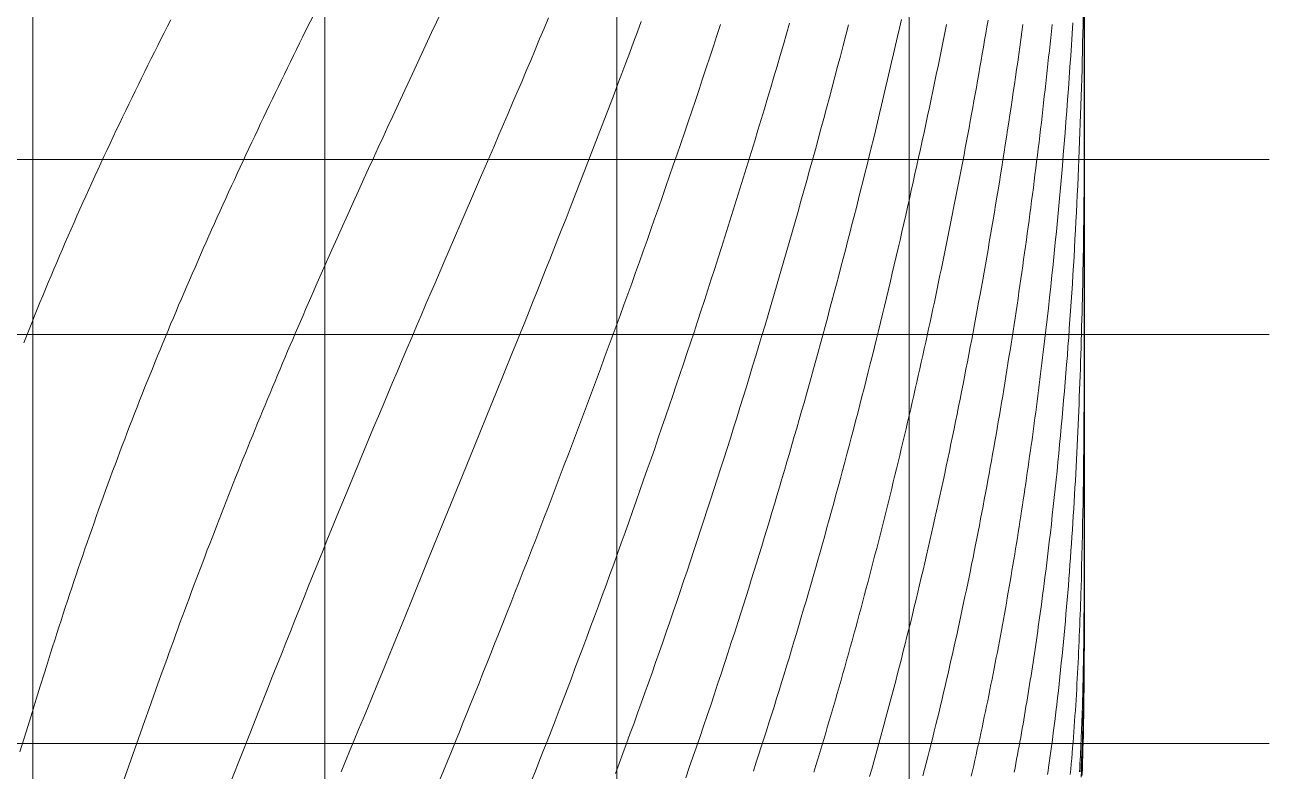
# Model space of a CAD drawing. Extents: x 11249 to 82946, y 15238 to 34763.
# Drawn here: x 61420 to 63550, y 27074 to 28352 of the extents above; entities that cross this region are included whole.
import ezdxf

# ---------------------------------------------------------------- set-up
doc = ezdxf.new("R2010")
doc.units = 0
doc.header["$LTSCALE"] = 250
doc.layers.add('03_Lines_Frames1', color=7, linetype='CONTINUOUS', lineweight=15)
doc.layers.add('03_Lines_Grid', color=253, linetype='CONTINUOUS', lineweight=15)
doc.layers.add('Make2D$Annotation$S0CO1', color=1, linetype='CONTINUOUS', true_color=0xff0000)

# ---------------------------------------------------------------- blocks, each defined once
blk = doc.blocks.new('*U7')
at = {"layer": '03_Lines_Grid'}
blk.add_line((0, -4367.6), (0, 3840), dxfattribs=at)
blk = doc.blocks.new('*U8')
at = {"layer": 'Make2D$Annotation$S0CO1', "color": 0, "linetype": 'ByBlock', "lineweight": -2, "transparency": 16777216}
for p in [(3000, 0), (3500, 0), (4000, 0), (4500, 0)]:
    blk.add_blockref('*U7', p, dxfattribs=at)

msp = doc.modelspace()

# ---------------------------------------------------------------- linework, layer by layer
at = {"layer": '03_Lines_Frames1'}
for points in [[(63230.2, 27068.1), (63230.6, 27078.9), (63231, 27089.7), (63231.3, 27100.5), (63231.6, 27111.3), (63231.9, 27123), (63232.2, 27134.6), (63232.5, 27146.2), (63232.7, 27157.8), (63232.9, 27168.9), (63233, 27180), (63233.2, 27191.1), (63233.3, 27202.1), (63233.4, 27213.2), (63233.5, 27224.3), (63233.6, 27235.4), (63233.7, 27246.4), (63233.8, 27257.6), (63233.8, 27268.7), (63233.9, 27291), (63233.9, 27313.6), (63234, 27336.3), (63234, 27381.6), (63233.9, 31376.4)], [(63228.1, 27072.5), (63228.3, 27077.8), (63228.6, 27083.2), (63229.1, 27094), (63229.6, 27104.7), (63230.1, 27115.5), (63230.5, 27126.2), (63230.9, 27137), (63231.2, 27148.5), (63231.6, 27160.1), (63231.9, 27171.7), (63232.2, 27183.3), (63232.4, 27194.3), (63232.6, 27205.3), (63232.8, 27216.3), (63233, 27227.3), (63233.1, 27238.4), (63233.2, 27249.4), (63233.4, 27260.4), (63233.5, 27271.4), (63233.5, 27282.5), (63233.6, 27293.6), (63233.7, 27304.7), (63233.7, 27315.7), (63233.8, 27338.3), (63233.8, 27360.9), (63233.8, 27383.5), (63233.8, 27406), (63233.8, 30011.9)], [(63228.5, 27063.8), (63229, 27074.6), (63229.5, 27085.3), (63230, 27096.1), (63230.4, 27106.9), (63230.8, 27117.7), (63231.1, 27128.4), (63231.5, 27140), (63231.8, 27151.6), (63232.1, 27163.2), (63232.3, 27174.8), (63232.6, 27185.8), (63232.8, 27196.9), (63232.9, 27207.9), (63233.1, 27218.9), (63233.2, 27230), (63233.4, 27241), (63233.5, 27252.1), (63233.6, 27263.1), (63233.6, 27274.2), (63233.7, 27285.3), (63233.8, 27307.5), (63233.8, 27330.1), (63233.9, 27352.7), (63233.9, 27375.3), (63233.9, 27397.9), (63233.9, 30007.8)], [(63229.4, 27065.9), (63229.8, 27076.7), (63230.3, 27087.5), (63230.7, 27098.3), (63231, 27109.1), (63231.4, 27119.9), (63231.7, 27131.5), (63232, 27143.1), (63232.3, 27154.7), (63232.5, 27166.3), (63232.7, 27177.4), (63232.9, 27188.4), (63233.1, 27199.5), (63233.2, 27210.5), (63233.3, 27221.6), (63233.5, 27232.7), (63233.5, 27243.7), (63233.6, 27254.8), (63233.7, 27265.9), (63233.8, 27277), (63233.8, 27299.2), (63233.9, 27321.9), (63233.9, 27344.5), (63233.9, 27367.1), (63233.9, 27389.8), (63233.9, 30003.7)], [(61588.8, 27055.6), (61618.4, 27139.5), (61625.7, 27160.4), (61633.2, 27181.4), (61640.6, 27202.3), (61648, 27223.3), (61655.5, 27244.2), (61663.1, 27265.2), (61666.8, 27275.6), (61670.6, 27286.1), (61674.4, 27296.5), (61678.2, 27307), (61682, 27317.4), (61685.8, 27327.8), (61689.7, 27338.3), (61693.5, 27348.7), (61697.4, 27359.1), (61701.3, 27369.6), (61705.1, 27380), (61709, 27390.4), (61712.9, 27400.8), (61716.8, 27411.2), (61720.8, 27421.6), (61724.7, 27432), (61728.7, 27442.4), (61732.6, 27452.8), (61736.6, 27463.2), (61740.6, 27473.6), (61744.6, 27483.9), (61748.6, 27494.3), (61752.6, 27504.7), (61756.7, 27515), (61760.7, 27525.3), (61764.8, 27535.7), (61768.8, 27546), (61772.9, 27556.3), (61777, 27566.7), (61781.1, 27577), (61785.3, 27587.4), (61789.4, 27597.7), (61793.6, 27608), (61797.7, 27618.3), (61801.9, 27628.7), (61806.1, 27639), (61810.3, 27649.3), (61814.5, 27659.5), (61818.7, 27669.8), (61822.9, 27680.1), (61827.2, 27690.4), (61831.4, 27700.7), (61835.7, 27710.9), (61839.9, 27721.2), (61844.2, 27731.4), (61848.5, 27741.7), (61852.8, 27752), (61857.1, 27762.2), (61861.5, 27772.4), (61865.8, 27782.7), (61870.1, 27792.9), (61874.5, 27803.1), (61878.9, 27813.3), (61883.2, 27823.5), (61887.6, 27833.8), (61892, 27844), (61896.4, 27854.2), (61900.9, 27864.4), (61905.3, 27874.6), (61909.7, 27884.8), (61914.2, 27895), (61918.6, 27905.2), (61923.1, 27915.4), (61927.6, 27925.6), (61932.1, 27935.7), (61936.6, 27945.9), (61945.6, 27966.3), (61954.7, 27986.6), (61963.7, 28006.9), (61972.9, 28027.2), (61982, 28047.4), (61991.2, 28067.7), (62000.4, 28087.9), (62008.6, 28105.8), (62016.9, 28123.7), (62025.1, 28141.7), (62033.4, 28159.6), (62041.7, 28177.5), (62050, 28195.4), (62066.6, 28231.2), (62083.3, 28266.9), (62116.6, 28338.5), (62133.3, 28374.3)], [(61411.9, 27107.2), (61425.8, 27152.2), (61432.7, 27174.6), (61439.6, 27197.1), (61446.6, 27219.6), (61453.6, 27242), (61457.2, 27253.3), (61460.7, 27264.5), (61464.2, 27275.7), (61467.8, 27286.9), (61471.4, 27298.2), (61475, 27309.5), (61478.6, 27320.7), (61482.2, 27331.9), (61485.8, 27343), (61489.5, 27354.2), (61493.1, 27365.3), (61496.8, 27376.4), (61500.5, 27387.6), (61504.2, 27398.7), (61507.9, 27409.8), (61511.7, 27420.9), (61515.4, 27432.1), (61519.2, 27443.2), (61523.1, 27454.4), (61526.9, 27465.6), (61530.8, 27476.7), (61534.7, 27487.9), (61538.6, 27499), (61542.5, 27510.1), (61546.4, 27521.2), (61550.4, 27532.2), (61554.4, 27543.3), (61558.4, 27554.3), (61562.4, 27565.3), (61566.4, 27576.4), (61570.5, 27587.4), (61574.6, 27598.4), (61578.7, 27609.4), (61582.8, 27620.4), (61587, 27631.5), (61591.2, 27642.5), (61595.4, 27653.5), (61599.6, 27664.5), (61603.8, 27675.5), (61608.1, 27686.5), (61612.4, 27697.4), (61616.7, 27708.4), (61621, 27719.3), (61625.3, 27730.2), (61629.7, 27741.1), (61634.1, 27752.1), (61638.5, 27763), (61642.9, 27773.9), (61647.3, 27784.8), (61651.8, 27795.6), (61656.3, 27806.5), (61660.8, 27817.4), (61665.3, 27828.3), (61669.8, 27839.1), (61674.4, 27850), (61679, 27860.8), (61683.5, 27871.7), (61688.2, 27882.5), (61692.8, 27893.3), (61697.4, 27904.1), (61702.1, 27914.9), (61706.8, 27925.7), (61711.5, 27936.5), (61716.2, 27947.3), (61720.9, 27958.1), (61725.7, 27968.8), (61730.4, 27979.6), (61735.2, 27990.3), (61740, 28001), (61744.8, 28011.8), (61749.6, 28022.5), (61754.5, 28033.2), (61759.3, 28043.9), (61764.2, 28054.6), (61769.1, 28065.3), (61774, 28076), (61778.9, 28086.7), (61783.8, 28097.4), (61788.8, 28108.1), (61793.7, 28118.7), (61798.7, 28129.4), (61803.7, 28140.1), (61808.7, 28150.7), (61813.7, 28161.4), (61818.8, 28172.1), (61823.8, 28182.7), (61828.9, 28193.3), (61834, 28204), (61839, 28214.6), (61844.1, 28225.2), (61849.3, 28235.8), (61854.4, 28246.4), (61859.5, 28257), (61864.6, 28267.6), (61869.8, 28278.2), (61875, 28288.7), (61880.1, 28299.3), (61885.3, 28309.8), (61890.5, 28320.4), (61895.7, 28330.9), (61904.3, 28348.4), (61913, 28365.8)], [(61774.5, 27060.1), (61805.3, 27138), (61820.7, 27177), (61836.1, 27216), (61843.8, 27235.4), (61851.5, 27254.9), (61859.3, 27274.3), (61867, 27293.8), (61874.8, 27313.2), (61882.6, 27332.7), (61890.3, 27352.1), (61898.2, 27371.6), (61906, 27391), (61913.8, 27410.4), (61921.7, 27429.8), (61929.6, 27449.2), (61937.4, 27468.6), (61945.4, 27488), (61953.3, 27507.4), (61961.2, 27526.8), (61969.2, 27546.1), (61977.2, 27565.5), (61985.2, 27584.9), (61993.2, 27604.2), (62001.2, 27623.5), (62009.3, 27642.9), (62017.3, 27662.2), (62025.4, 27681.5), (62033.5, 27700.8), (62041.6, 27720.1), (62049.8, 27739.4), (62057.9, 27758.7), (62066.1, 27778), (62074.3, 27797.3), (62082.5, 27816.5), (62090.7, 27835.8), (62098.5, 27854), (62106.3, 27872.2), (62114.2, 27890.4), (62122, 27908.6), (62137.7, 27945), (62184.8, 28054.2), (62200.5, 28090.6), (62216.2, 28127), (62224, 28145.2), (62231.8, 28163.4), (62239.6, 28181.6), (62247.4, 28199.8), (62255.2, 28218.1), (62262.9, 28236.3), (62270.7, 28254.5), (62278.4, 28272.8), (62286.1, 28291), (62293.8, 28309.3), (62301.5, 28327.6), (62309.2, 28345.8), (62316.8, 28364.1)], [(61961.6, 27072.9), (61969.1, 27091), (61976.6, 27109), (61984.2, 27127.1), (61991.6, 27145.2), (61999.1, 27163.3), (62006.6, 27181.4), (62014, 27199.5), (62021.5, 27217.6), (62036.4, 27253.8), (62051.2, 27290), (62066, 27326.2), (62080.8, 27362.5), (62110.3, 27435), (62139.8, 27507.5), (62169.3, 27580), (62198, 27650.4), (62212.3, 27685.6), (62226.6, 27720.8), (62240.9, 27756), (62255.1, 27791.2), (62262.3, 27808.8), (62269.4, 27826.4), (62276.5, 27844), (62283.5, 27861.7), (62290.6, 27879.3), (62297.7, 27896.9), (62304.7, 27914.6), (62311.7, 27932.2), (62318.7, 27949.9), (62325.8, 27967.5), (62332.7, 27985.2), (62339.7, 28002.8), (62346.7, 28020.5), (62353.6, 28038.2), (62360.5, 28055.9), (62367.4, 28073.6), (62374.3, 28091.3), (62381.2, 28109), (62388.1, 28126.7), (62394.9, 28144.4), (62401.7, 28162.2), (62408.5, 28180), (62415.3, 28197.7), (62422.1, 28215.5), (62428.8, 28233.2), (62435.5, 28251), (62442.2, 28268.7), (62448.9, 28286.5), (62455.6, 28304.3), (62462.2, 28322.1), (62468.8, 28339.8), (62475.4, 28357.7)], [(62288.3, 27058.9), (62294.3, 27074), (62300.2, 27089.1), (62307.2, 27106.8), (62314.1, 27124.6), (62321, 27142.4), (62327.9, 27160.2), (62334.7, 27178.1), (62341.6, 27195.9), (62348.4, 27213.7), (62355.2, 27231.6), (62361.9, 27249.5), (62368.7, 27267.3), (62375.4, 27285.2), (62382.1, 27303.1), (62388.7, 27321), (62395.4, 27338.9), (62402, 27356.8), (62408.6, 27374.7), (62415.1, 27392.6), (62421.7, 27410.6), (62428.2, 27428.5), (62434.7, 27446.5), (62441.2, 27464.5), (62447.6, 27482.4), (62454, 27500.4), (62460.4, 27518.4), (62466.8, 27536.4), (62473.2, 27554.4), (62479.5, 27572.5), (62485.8, 27590.5), (62492.1, 27608.5), (62498.4, 27626.6), (62504.6, 27644.6), (62510.8, 27662.7), (62517, 27680.7), (62523.1, 27698.8), (62529.3, 27716.9), (62535.4, 27734.9), (62541.5, 27753), (62547.6, 27771.2), (62553.6, 27789.3), (62559.7, 27807.4), (62565.7, 27825.5), (62571.6, 27843.7), (62577.6, 27861.8), (62583.5, 27880), (62589.4, 27898.1), (62595.3, 27916.3), (62601.2, 27934.5), (62607, 27952.6), (62612.8, 27970.8), (62618.6, 27989), (62624.4, 28007.2), (62630.1, 28025.4), (62635.8, 28043.7), (62641.5, 28061.9), (62647.2, 28080.1), (62652.8, 28098.4), (62658.5, 28116.6), (62664.1, 28134.9), (62669.6, 28153.2), (62675.2, 28171.4), (62680.7, 28189.7), (62686.2, 28208), (62691.7, 28226.3), (62697.1, 28244.6), (62702.6, 28262.9), (62708, 28281.2), (62713.3, 28299.5), (62718.7, 28317.9), (62724, 28336.2), (62729.3, 28354.6)], [(62431.2, 27069.6), (62437.7, 27086.8), (62444, 27104.1), (62450.4, 27121.4), (62456.7, 27138.7), (62463, 27155.9), (62469.2, 27173.2), (62475.4, 27190.5), (62481.6, 27207.8), (62487.8, 27225.1), (62493.9, 27242.5), (62500, 27259.8), (62506.1, 27277.2), (62512.2, 27294.6), (62518.2, 27312), (62524.3, 27329.4), (62530.2, 27346.9), (62536.2, 27364.3), (62542.1, 27381.7), (62548, 27399.2), (62553.9, 27416.6), (62559.7, 27434), (62565.6, 27451.5), (62571.3, 27468.9), (62577.1, 27486.3), (62582.8, 27503.8), (62588.5, 27521.2), (62594.2, 27538.7), (62599.9, 27556.2), (62605.5, 27573.7), (62611.2, 27591.3), (62616.8, 27608.8), (62622.3, 27626.4), (62627.9, 27643.9), (62633.4, 27661.5), (62638.9, 27679.1), (62644.4, 27696.7), (62649.9, 27714.3), (62655.3, 27731.9), (62660.7, 27749.6), (62666.1, 27767.2), (62671.4, 27784.8), (62676.8, 27802.5), (62682.1, 27820.1), (62687.4, 27837.8), (62692.6, 27855.4), (62697.9, 27873.1), (62703.1, 27890.7), (62708.2, 27908.4), (62713.4, 27926.1), (62718.5, 27943.7), (62723.6, 27961.4), (62728.7, 27979), (62733.8, 27996.7), (62738.8, 28014.3), (62743.8, 28032), (62748.8, 28049.7), (62753.7, 28067.4), (62758.7, 28085.1), (62763.6, 28102.9), (62768.5, 28120.6), (62773.4, 28138.4), (62778.2, 28156.1), (62783, 28173.9), (62787.8, 28191.6), (62792.6, 28209.4), (62797.4, 28227.2), (62802.1, 28245), (62806.8, 28262.8), (62811.5, 28280.6), (62816.2, 28298.4), (62820.8, 28316.3), (62825.4, 28334.1), (62830, 28351.9)], [(62551.5, 27062.2), (62557.7, 27080), (62563.9, 27097.7), (62570, 27115.5), (62576.2, 27133.3), (62582.2, 27151.2), (62588.3, 27169), (62594.3, 27186.9), (62600.3, 27204.7), (62606.2, 27222.6), (62612.1, 27240.5), (62618, 27258.4), (62623.8, 27276.2), (62629.6, 27294.1), (62635.4, 27312), (62641.1, 27329.9), (62645.7, 27344.2), (62650.3, 27358.5), (62654.8, 27372.8), (62659.3, 27387.2), (62663.8, 27401.5), (62668.3, 27415.9), (62672.7, 27430.3), (62677.2, 27444.7), (62681.6, 27459.1), (62686, 27473.5), (62690.4, 27487.9), (62694.7, 27502.3), (62699.1, 27516.7), (62703.4, 27531.2), (62707.7, 27545.6), (62712, 27560.1), (62716.3, 27574.5), (62720.6, 27589), (62724.8, 27603.5), (62729, 27617.9), (62733.2, 27632.4), (62737.4, 27646.9), (62741.6, 27661.4), (62745.7, 27675.8), (62749.8, 27690.3), (62754, 27704.8), (62758, 27719.3), (62762.1, 27733.7), (62766.2, 27748.2), (62770.2, 27762.7), (62774.2, 27777.2), (62778.2, 27791.6), (62782.2, 27806.1), (62786.1, 27820.6), (62790.1, 27835.2), (62794, 27849.7), (62797.9, 27864.2), (62801.8, 27878.7), (62805.7, 27893.3), (62809.6, 27907.8), (62813.4, 27922.4), (62817.2, 27937), (62821.1, 27951.5), (62824.9, 27966.1), (62828.6, 27980.7), (62832.4, 27995.3), (62836.1, 28009.9), (62839.9, 28024.5), (62843.6, 28039.1), (62847.3, 28053.7), (62851, 28068.3), (62854.6, 28082.9), (62858.3, 28097.5), (62861.9, 28112.1), (62865.5, 28126.7), (62869.1, 28141.3), (62872.7, 28156), (62876.2, 28170.6), (62879.7, 28185.2), (62883.3, 28199.9), (62886.8, 28214.5), (62890.3, 28229.1), (62893.7, 28243.7), (62897.2, 28258.4), (62900.6, 28273), (62904, 28287.7), (62907.4, 28302.3), (62910.8, 28317), (62914.2, 28331.7), (62917.5, 28346.3), (62920.9, 28361)], [(62667.3, 27073.9), (62671.8, 27087.7), (62676.3, 27101.5), (62680.8, 27115.3), (62685.2, 27129), (62689.6, 27142.8), (62694, 27156.6), (62698.4, 27170.4), (62702.7, 27184.3), (62707.1, 27198.1), (62711.4, 27212), (62715.7, 27225.9), (62719.9, 27239.8), (62724.2, 27253.7), (62728.4, 27267.6), (62732.6, 27281.5), (62736.8, 27295.4), (62741, 27309.4), (62745.1, 27323.3), (62749.3, 27337.3), (62753.4, 27351.2), (62757.5, 27365.2), (62761.5, 27379.2), (62765.6, 27393.2), (62769.6, 27407.1), (62773.6, 27421.1), (62777.6, 27435.1), (62781.6, 27449.1), (62785.5, 27463.1), (62789.4, 27477), (62793.3, 27491), (62797.2, 27505), (62801.1, 27519), (62804.9, 27532.9), (62808.7, 27546.9), (62812.5, 27560.8), (62816.3, 27574.8), (62820.1, 27588.8), (62823.8, 27602.8), (62827.5, 27616.9), (62831.2, 27630.9), (62834.9, 27644.9), (62838.6, 27659), (62842.3, 27673), (62845.9, 27687.1), (62849.6, 27701.1), (62853.2, 27715.2), (62856.8, 27729.3), (62860.3, 27743.4), (62863.9, 27757.5), (62867.4, 27771.6), (62871, 27785.7), (62874.5, 27799.8), (62878, 27813.9), (62881.4, 27828), (62884.9, 27842.1), (62888.3, 27856.2), (62891.7, 27870.3), (62895.1, 27884.5), (62898.5, 27898.6), (62901.9, 27912.7), (62905.2, 27926.8), (62908.5, 27941), (62911.9, 27955.1), (62915.2, 27969.2), (62918.4, 27983.4), (62921.7, 27997.5), (62924.9, 28011.6), (62928.1, 28025.7), (62931.3, 28039.9), (62934.5, 28054), (62937.7, 28068.2), (62940.9, 28082.4), (62944, 28096.5), (62947.1, 28110.7), (62950.2, 28124.9), (62953.3, 28139.1), (62956.4, 28153.3), (62959.5, 28167.5), (62962.5, 28181.7), (62965.5, 28195.9), (62968.6, 28210.1), (62971.5, 28224.3), (62974.5, 28238.5), (62977.5, 28252.8), (62980.4, 28267), (62983.4, 28281.2), (62986.3, 28295.4), (62989.2, 28309.7), (62992, 28323.9), (62994.9, 28338.1), (62997.7, 28352.4)], [(62866.4, 27065), (62869.9, 27077.5), (62873.5, 27090.1), (62877, 27102.6), (62880.5, 27115.2), (62884, 27127.7), (62887.4, 27140.3), (62890.9, 27152.9), (62894.3, 27165.5), (62897.7, 27178.1), (62901, 27190.7), (62904.4, 27203.4), (62907.7, 27216), (62911, 27228.6), (62914.3, 27241.3), (62917.5, 27253.9), (62920.8, 27266.5), (62924, 27279.2), (62927.2, 27291.8), (62930.3, 27304.5), (62933.5, 27317.1), (62936.6, 27329.8), (62939.7, 27342.4), (62942.8, 27355), (62945.8, 27367.7), (62948.8, 27380.3), (62951.9, 27392.9), (62954.8, 27405.5), (62957.8, 27418.2), (62960.8, 27430.8), (62963.7, 27443.5), (62966.6, 27456.1), (62969.5, 27468.8), (62972.4, 27481.5), (62975.3, 27494.2), (62978.1, 27506.9), (62980.9, 27519.6), (62983.8, 27532.3), (62986.6, 27545.1), (62989.3, 27557.8), (62992.1, 27570.5), (62994.8, 27583.3), (62997.5, 27596), (63000.3, 27608.8), (63002.9, 27621.5), (63005.6, 27634.3), (63008.3, 27647.1), (63010.9, 27659.8), (63013.5, 27672.6), (63016.1, 27685.4), (63018.7, 27698.1), (63021.3, 27710.9), (63023.8, 27723.7), (63026.3, 27736.4), (63028.8, 27749.2), (63031.3, 27762), (63033.8, 27774.7), (63036.3, 27787.5), (63038.7, 27800.3), (63041.1, 27813), (63043.5, 27825.8), (63045.9, 27838.6), (63048.3, 27851.4), (63050.7, 27864.1), (63053, 27876.9), (63055.3, 27889.8), (63057.7, 27902.6), (63060, 27915.4), (63062.2, 27928.2), (63064.5, 27941), (63066.8, 27953.8), (63069, 27966.7), (63071.2, 27979.5), (63073.4, 27992.4), (63075.6, 28005.2), (63077.8, 28018), (63079.9, 28030.9), (63082.1, 28043.7), (63084.2, 28056.6), (63086.3, 28069.5), (63088.4, 28082.3), (63090.5, 28095.2), (63092.6, 28108), (63094.6, 28120.9), (63096.6, 28133.7), (63098.6, 28146.6), (63100.7, 28159.5), (63102.6, 28172.3), (63104.6, 28185.2), (63106.6, 28198), (63108.5, 28210.9), (63110.4, 28223.7), (63112.3, 28236.6), (63114.2, 28249.5), (63116.1, 28262.3), (63118, 28275.2), (63119.8, 28288.1), (63121.6, 28300.9), (63123.5, 28313.8), (63125.3, 28326.7), (63127, 28339.6), (63128.8, 28352.5)], [(62957.6, 27065.9), (62960.4, 27076.8), (62963.2, 27087.7), (62966.1, 27098.7), (62968.8, 27109.6), (62971.6, 27120.6), (62974.3, 27131.5), (62977.1, 27142.5), (62979.8, 27153.5), (62982.4, 27164.5), (62985.1, 27175.4), (62987.7, 27186.4), (62990.4, 27197.4), (62993, 27208.4), (62995.5, 27219.3), (62998.1, 27230.3), (63000.6, 27241.3), (63003.1, 27252.3), (63005.6, 27263.2), (63008.1, 27274.2), (63010.6, 27285.1), (63013, 27296.1), (63015.4, 27307), (63017.8, 27318), (63020.2, 27329), (63022.6, 27340), (63025, 27351), (63027.3, 27362), (63029.6, 27373), (63032, 27384.1), (63034.2, 27395.1), (63036.5, 27406.1), (63038.8, 27417.2), (63041, 27428.2), (63043.3, 27439.3), (63045.5, 27450.3), (63047.7, 27461.4), (63049.9, 27472.5), (63052, 27483.5), (63054.2, 27494.6), (63056.3, 27505.7), (63058.5, 27516.8), (63060.6, 27527.8), (63062.7, 27538.9), (63064.7, 27550), (63066.8, 27561.1), (63068.8, 27572.2), (63070.9, 27583.2), (63072.9, 27594.3), (63074.9, 27605.4), (63076.9, 27616.5), (63078.8, 27627.5), (63080.8, 27638.6), (63082.7, 27649.7), (63084.7, 27660.7), (63086.6, 27671.8), (63088.5, 27682.9), (63090.3, 27694), (63092.2, 27705.1), (63094.1, 27716.2), (63095.9, 27727.3), (63097.8, 27738.4), (63099.6, 27749.6), (63101.4, 27760.7), (63103.2, 27771.8), (63104.9, 27782.9), (63106.7, 27794.1), (63108.5, 27805.2), (63110.2, 27816.3), (63111.9, 27827.5), (63113.6, 27838.6), (63115.3, 27849.8), (63117, 27860.9), (63118.7, 27872.1), (63120.4, 27883.2), (63122, 27894.4), (63123.6, 27905.5), (63125.2, 27916.7), (63126.9, 27927.8), (63128.4, 27939), (63130, 27950.1), (63131.6, 27961.3), (63133.1, 27972.4), (63134.7, 27983.6), (63136.2, 27994.7), (63137.7, 28005.8), (63139.2, 28017), (63140.7, 28028.1), (63142.2, 28039.3), (63143.7, 28050.4), (63145.1, 28061.6), (63146.6, 28072.7), (63148, 28083.9), (63149.4, 28095), (63150.8, 28106.2), (63152.2, 28117.4), (63153.6, 28128.5), (63154.9, 28139.7), (63156.3, 28150.9), (63157.6, 28162.1), (63159, 28173.3), (63160.3, 28184.4), (63161.6, 28195.6), (63162.9, 28206.8), (63164.2, 28218), (63165.4, 28229.2), (63166.7, 28240.4), (63168, 28251.5), (63169.2, 28262.7), (63170.4, 28273.9), (63171.6, 28285.1), (63172.8, 28296.3), (63174, 28307.5), (63175.2, 28318.7), (63176.3, 28329.8), (63177.5, 28341), (63178.6, 28352.2)], [(63040.2, 27065.2), (63042.3, 27074.4), (63044.5, 27083.7), (63046.6, 27092.9), (63048.6, 27102.1), (63050.7, 27111.4), (63052.7, 27120.6), (63054.8, 27129.9), (63056.8, 27139.1), (63058.8, 27148.3), (63060.7, 27157.6), (63062.7, 27166.8), (63064.6, 27176), (63066.6, 27185.2), (63068.5, 27194.4), (63070.4, 27203.7), (63072.2, 27212.9), (63074.1, 27222.2), (63075.9, 27231.4), (63077.8, 27240.7), (63079.6, 27249.9), (63081.4, 27259.2), (63083.2, 27268.5), (63085, 27277.8), (63086.7, 27287.1), (63088.5, 27296.4), (63090.2, 27305.7), (63092, 27315), (63093.7, 27324.3), (63095.4, 27333.6), (63097, 27342.9), (63098.7, 27352.2), (63100.4, 27361.5), (63102, 27370.8), (63103.6, 27380.2), (63105.3, 27389.5), (63106.9, 27398.8), (63108.5, 27408.1), (63110, 27417.5), (63111.6, 27426.8), (63113.1, 27436.1), (63114.7, 27445.4), (63116.2, 27454.7), (63117.7, 27464), (63119.2, 27473.3), (63120.7, 27482.7), (63122.2, 27492), (63123.6, 27501.3), (63125.1, 27510.6), (63126.5, 27519.9), (63128, 27529.2), (63129.4, 27538.6), (63130.8, 27547.9), (63132.2, 27557.3), (63133.6, 27566.6), (63135, 27576), (63136.3, 27585.3), (63137.7, 27594.7), (63139, 27604), (63140.3, 27613.4), (63141.7, 27622.8), (63143, 27632.1), (63144.3, 27641.5), (63145.6, 27650.9), (63146.8, 27660.2), (63148.1, 27669.6), (63149.4, 27679), (63150.6, 27688.4), (63151.8, 27697.7), (63153.1, 27707.1), (63154.3, 27716.5), (63155.5, 27725.9), (63156.7, 27735.2), (63157.8, 27744.6), (63159, 27754), (63160.2, 27763.3), (63161.3, 27772.7), (63162.5, 27782.1), (63163.6, 27791.4), (63165.8, 27810.1), (63168, 27828.9), (63170.1, 27847.6), (63172.3, 27866.4), (63174.3, 27885.1), (63176.4, 27903.9), (63178.4, 27922.7), (63180.3, 27941.5), (63182.2, 27960.2), (63184.1, 27979), (63186, 27997.8), (63187.8, 28016.6), (63189.5, 28035.4), (63191.3, 28054.2), (63193, 28073), (63194.6, 28091.7), (63196.3, 28110.5), (63197.9, 28129.3), (63199.4, 28148.1), (63200.9, 28166.9), (63202.4, 28185.7), (63203.9, 28204.6), (63205.3, 28223.4), (63206.7, 28242.2), (63208, 28261.1), (63209.3, 28279.9), (63210.6, 28298.7), (63211.8, 28317.6), (63213, 28336.4), (63214.2, 28355.2)], [(63113.7, 27071.9), (63115.2, 27079.4), (63116.6, 27086.9), (63118, 27094.4), (63119.4, 27101.9), (63120.8, 27109.4), (63122.2, 27116.8), (63123.5, 27124.3), (63124.9, 27131.8), (63126.2, 27139.3), (63127.5, 27146.7), (63128.9, 27154.3), (63130.2, 27161.8), (63131.4, 27169.3), (63132.7, 27176.8), (63134, 27184.4), (63135.3, 27191.9), (63136.5, 27199.5), (63137.7, 27207), (63139, 27214.6), (63140.2, 27222.2), (63141.4, 27229.8), (63142.6, 27237.4), (63143.8, 27245), (63145, 27252.6), (63146.1, 27260.2), (63147.3, 27267.8), (63148.4, 27275.4), (63149.6, 27283), (63150.7, 27290.7), (63151.8, 27298.3), (63152.9, 27305.9), (63154, 27313.6), (63155.1, 27321.2), (63156.2, 27328.9), (63158.3, 27344.1), (63160.4, 27359.4), (63162.4, 27374.7), (63164.4, 27390), (63166.4, 27405.3), (63168.3, 27420.6), (63170.2, 27435.9), (63172.1, 27451.2), (63173.9, 27466.4), (63175.7, 27481.7), (63177.4, 27496.9), (63179.1, 27512.1), (63180.8, 27527.3), (63182.4, 27542.5), (63184, 27557.6), (63185.6, 27572.7), (63187.2, 27587.7), (63188.7, 27602.9), (63190.2, 27618), (63191.6, 27633.2), (63193.1, 27648.4), (63194.5, 27663.6), (63195.9, 27678.8), (63197.2, 27694.1), (63198.5, 27709.3), (63199.8, 27724.6), (63201.1, 27739.9), (63202.3, 27755.2), (63203.6, 27770.5), (63204.8, 27785.8), (63205.9, 27801.1), (63207.1, 27816.4), (63208.2, 27831.7), (63209.3, 27847), (63210.3, 27862.4), (63211.4, 27877.7), (63212.4, 27893), (63213.4, 27908.3), (63214.3, 27923.6), (63215.3, 27938.9), (63216.2, 27954.2), (63217.1, 27969.5), (63217.9, 27984.8), (63218.8, 28000.1), (63219.6, 28015.3), (63220.4, 28030.6), (63221.1, 28045.8), (63221.9, 28061), (63222.6, 28076.2), (63223.3, 28091.4), (63224, 28106.7), (63224.6, 28122), (63225.2, 28137.2), (63225.8, 28152.5), (63226.4, 28167.8), (63227, 28183.1), (63227.5, 28198.4), (63228, 28213.7), (63228.5, 28229), (63229, 28244.3), (63229.5, 28259.6), (63229.9, 28275), (63230.3, 28290.3), (63230.7, 28305.6), (63231, 28320.9), (63231.4, 28336.3), (63231.7, 28351.6), (63232, 28366.9)], [(63209.9, 27068.3), (63210.7, 27077.4), (63211.6, 27086.5), (63212.4, 27095.6), (63213.1, 27104.7), (63213.9, 27113.8), (63214.6, 27122.9), (63215.3, 27132), (63216, 27141.2), (63216.7, 27150.3), (63217.3, 27159.5), (63217.9, 27168.6), (63218.6, 27177.8), (63219.1, 27186.9), (63219.7, 27196.1), (63220.3, 27205.2), (63220.8, 27214.4), (63221.3, 27223.5), (63221.8, 27232.6), (63222.3, 27241.7), (63222.8, 27250.8), (63223.2, 27259.9), (63223.7, 27269), (63224.1, 27278.2), (63224.5, 27287.3), (63224.9, 27296.4), (63225.3, 27305.6), (63225.7, 27314.7), (63226.1, 27323.9), (63226.4, 27333), (63226.7, 27342.2), (63227.1, 27351.3), (63227.4, 27360.4), (63227.7, 27369.5), (63228, 27378.6), (63228.3, 27387.7), (63228.8, 27406), (63229.3, 27424.3), (63229.8, 27442.5), (63230.2, 27460.8), (63230.6, 27479), (63231, 27497.3), (63231.4, 27515.6), (63231.7, 27533.8), (63232, 27552.1), (63232.2, 27570.4), (63232.5, 27588.6), (63232.7, 27606.9), (63232.9, 27625.1), (63233.1, 27643.4), (63233.2, 27661.7), (63233.3, 27679.9), (63233.5, 27698.2), (63233.6, 27716.5), (63233.6, 27734.7), (63233.7, 27753), (63233.8, 27771.3), (63233.8, 27789.5), (63233.8, 27807.8), (63233.8, 27826.1), (63233.8, 28171.4)], [(63225.6, 27073), (63226, 27079.7), (63226.3, 27086.3), (63226.7, 27093), (63227.1, 27099.8), (63227.4, 27106.5), (63227.8, 27113.3), (63228.1, 27120.1), (63228.4, 27126.9), (63228.7, 27133.8), (63229, 27140.7), (63229.3, 27147.6), (63229.5, 27154.5), (63229.8, 27161.5), (63230, 27168.5), (63230.3, 27175.5), (63230.5, 27182.6), (63230.7, 27189.6), (63230.9, 27196.7), (63231.1, 27203.9), (63231.5, 27218.3), (63231.8, 27232.7), (63232.1, 27247.3), (63232.4, 27262.1), (63232.6, 27276.9), (63232.8, 27291.9), (63233, 27307), (63233.2, 27322.3), (63233.3, 27337.6), (63233.4, 27353.1), (63233.5, 27368.8), (63233.6, 27384.5), (63233.7, 27400.5), (63233.7, 27416.5), (63233.8, 27432.7), (63233.8, 27465.6), (63233.8, 27499), (63233.8, 27533), (63233.8, 27826.1)]]:
    msp.add_lwpolyline(points, dxfattribs=at)
at = {"layer": '03_Lines_Frames1', "color": 2}
for points in [[(63170.9, 27068.2), (63171.8, 27074.2), (63172.7, 27080.2), (63174.4, 27092.1), (63176, 27104), (63177.6, 27115.9), (63179.2, 27127.8), (63180.8, 27139.8), (63182.3, 27151.7), (63183.8, 27163.7), (63185.2, 27175.6), (63186.7, 27187.6), (63188, 27199.5), (63189.4, 27211.5), (63190.7, 27223.5), (63192, 27235.4), (63193.3, 27247.4), (63194.5, 27259.4), (63195.7, 27271.3), (63196.9, 27283.3), (63198.1, 27295.3), (63199.2, 27307.3), (63200.3, 27319.3), (63201.4, 27331.3), (63202.5, 27343.3), (63203.5, 27355.2), (63204.5, 27367.2), (63205.5, 27379.2), (63206.5, 27391.2), (63207.4, 27403.2), (63208.3, 27415.2), (63209.2, 27427.2), (63210.1, 27439.2), (63211, 27451.2), (63211.8, 27463.1), (63212.6, 27475.1), (63213.4, 27487.1), (63214.2, 27499.1), (63215, 27511.1), (63215.7, 27523.1), (63216.4, 27535.1), (63217.1, 27547.1), (63217.8, 27559.1), (63218.5, 27571), (63219.1, 27583), (63219.8, 27595), (63220.4, 27607), (63221, 27619), (63221.6, 27631), (63222.2, 27643), (63222.7, 27655), (63223.3, 27667), (63223.8, 27679), (63224.3, 27691), (63224.8, 27703), (63225.3, 27715), (63225.7, 27727), (63226.2, 27739), (63226.6, 27751), (63227.1, 27763.1), (63227.5, 27775.1), (63227.9, 27787.1), (63228.2, 27799.1), (63228.6, 27811.1), (63229, 27823.1), (63229.3, 27835.1), (63229.6, 27847.1), (63229.9, 27859.1), (63230.2, 27871.1), (63230.5, 27883.1), (63230.8, 27895.1), (63231.1, 27907.1), (63231.3, 27919.2), (63231.6, 27931.2), (63231.8, 27943.2), (63232, 27955.2), (63232.2, 27967.2), (63232.4, 27979.2), (63232.6, 27991.2), (63232.7, 28003.2), (63232.9, 28015.2), (63233, 28027.3), (63233.1, 28039.3), (63233.3, 28051.3), (63233.4, 28063.3), (63233.5, 28075.3), (63233.5, 28087.3), (63233.6, 28099.3), (63233.7, 28111.3), (63233.7, 28123.3), (63233.8, 28135.4), (63233.8, 28147.4), (63233.8, 28159.4), (63233.8, 28171.4), (63233.8, 28565.8)], [(61418.5, 27807.1), (61423, 27818.6), (61427.6, 27830.2), (61432.2, 27841.8), (61436.8, 27853.3), (61441.5, 27864.8), (61446.1, 27876.3), (61450.8, 27887.8), (61455.6, 27899.3), (61460.3, 27910.7), (61465.1, 27922.2), (61469.9, 27933.6), (61474.8, 27945), (61479.6, 27956.4), (61484.5, 27967.8), (61489.4, 27979.2), (61494.4, 27990.6), (61499.4, 28002), (61504.4, 28013.4), (61509.4, 28024.7), (61514.4, 28036), (61519.5, 28047.4), (61524.6, 28058.7), (61529.7, 28070), (61534.9, 28081.3), (61540, 28092.6), (61545.2, 28103.8), (61550.4, 28115.1), (61555.7, 28126.4), (61560.9, 28137.6), (61566.2, 28148.9), (61571.5, 28160.1), (61576.8, 28171.3), (61582.1, 28182.5), (61587.5, 28193.7), (61592.9, 28204.9), (61598.3, 28216), (61603.7, 28227.2), (61609.1, 28238.3), (61614.6, 28249.5), (61620, 28260.6), (61625.5, 28271.8), (61631, 28282.9), (61636.6, 28294), (61642.1, 28305.1), (61647.7, 28316.2), (61653.2, 28327.3), (61658.8, 28338.4), (61664.4, 28349.5), (61670.1, 28360.5)], [(62129.8, 27057.8), (62136.7, 27074.5), (62143.5, 27091.1), (62150.4, 27107.8), (62157.2, 27124.5), (62164, 27141.2), (62170.8, 27157.9), (62177.5, 27174.6), (62184.3, 27191.4), (62191, 27208.1), (62197.7, 27224.8), (62204.4, 27241.6), (62211.1, 27258.3), (62217.8, 27275.1), (62224.4, 27291.8), (62231.1, 27308.6), (62237.7, 27325.4), (62244.9, 27343.5), (62252, 27361.7), (62259.2, 27379.8), (62266.3, 27398), (62273.4, 27416.2), (62280.5, 27434.3), (62287.6, 27452.5), (62294.7, 27470.7), (62301.7, 27488.9), (62308.8, 27507.1), (62315.8, 27525.3), (62322.8, 27543.5), (62329.8, 27561.7), (62336.8, 27580), (62343.7, 27598.2), (62350.7, 27616.4), (62357.6, 27634.7), (62364.5, 27653), (62371.4, 27671.2), (62378.2, 27689.5), (62385.1, 27707.8), (62391.9, 27726), (62398.7, 27744.3), (62405.5, 27762.6), (62412.2, 27780.9), (62419, 27799.2), (62425.7, 27817.5), (62432.4, 27835.8), (62439.1, 27854.1), (62445.7, 27872.5), (62452.4, 27890.9), (62459, 27909.2), (62465.6, 27927.6), (62472.2, 27946), (62478.7, 27964.4), (62485.3, 27982.8), (62491.8, 28001.1), (62498.3, 28019.5), (62504.7, 28038), (62511.2, 28056.4), (62517.6, 28074.8), (62524, 28093.2), (62530.3, 28111.7), (62536.7, 28130.1), (62543, 28148.6), (62549.3, 28167), (62555.6, 28185.5), (62561.9, 28204), (62568.1, 28222.5), (62574.3, 28241), (62580.5, 28259.5), (62586.6, 28278), (62592.8, 28296.6), (62598.9, 28315.1), (62605, 28333.6), (62611, 28352.2)], [(62770.8, 27072.1), (62774.3, 27083.3), (62777.7, 27094.6), (62781.1, 27105.8), (62784.4, 27117), (62787.8, 27128.2), (62791.2, 27139.5), (62794.5, 27150.7), (62797.8, 27162), (62801.1, 27173.3), (62804.4, 27184.5), (62807.7, 27195.8), (62810.9, 27207.1), (62814.1, 27218.3), (62817.4, 27229.6), (62820.6, 27240.9), (62823.7, 27252.2), (62826.9, 27263.4), (62830.1, 27274.7), (62833.2, 27286), (62836.3, 27297.2), (62839.4, 27308.5), (62842.5, 27319.8), (62845.6, 27331), (62848.6, 27342.3), (62851.7, 27353.6), (62854.7, 27364.9), (62857.7, 27376.2), (62860.7, 27387.5), (62863.7, 27398.8), (62866.7, 27410.1), (62869.6, 27421.4), (62872.6, 27432.7), (62875.5, 27444.1), (62878.4, 27455.4), (62881.3, 27466.8), (62884.2, 27478.1), (62887.1, 27489.5), (62890, 27500.8), (62892.8, 27512.2), (62895.7, 27523.6), (62898.5, 27534.9), (62901.3, 27546.3), (62904.1, 27557.7), (62906.9, 27569.1), (62909.7, 27580.5), (62912.4, 27591.8), (62915.2, 27603.2), (62917.9, 27614.6), (62920.6, 27626), (62923.3, 27637.4), (62926, 27648.8), (62928.7, 27660.2), (62931.3, 27671.6), (62934, 27682.9), (62936.6, 27694.3), (62939.2, 27705.7), (62941.9, 27717.1), (62944.5, 27728.5), (62947, 27739.9), (62949.6, 27751.3), (62952.2, 27762.7), (62954.7, 27774.2), (62957.3, 27785.6), (62959.8, 27797), (62962.3, 27808.4), (62964.8, 27819.9), (62967.3, 27831.3), (62969.8, 27842.8), (62972.3, 27854.2), (62974.7, 27865.7), (62977.2, 27877.1), (62979.6, 27888.6), (62982, 27900), (62984.4, 27911.5), (62986.8, 27923), (62989.2, 27934.4), (62991.6, 27945.9), (62993.9, 27957.4), (62996.3, 27968.8), (62998.6, 27980.3), (63000.9, 27991.8), (63003.3, 28003.3), (63005.6, 28014.7), (63007.8, 28026.2), (63010.1, 28037.7), (63012.4, 28049.2), (63014.6, 28060.6), (63016.9, 28072.1), (63019.1, 28083.6), (63021.3, 28095.1), (63023.5, 28106.6), (63025.7, 28118), (63027.9, 28129.5), (63030, 28141), (63032.2, 28152.5), (63034.4, 28164), (63036.5, 28175.5), (63038.6, 28187), (63040.7, 28198.6), (63042.8, 28210.1), (63044.9, 28221.6), (63047, 28233.1), (63049.1, 28244.6), (63051.1, 28256.1), (63053.2, 28267.7), (63055.2, 28279.2), (63057.2, 28290.7), (63059.2, 28302.2), (63061.2, 28313.8), (63063.2, 28325.3), (63065.2, 28336.8), (63067.1, 28348.4), (63069.1, 28359.9)]]:
    msp.add_lwpolyline(points, dxfattribs=at)
at = {"layer": '03_Lines_Frames1'}
msp.add_open_spline([(58513.5, 25706.9), (58526, 25715.5), (58537.8, 25724.5), (58561.3, 25743.4), (58573, 25753.4), (58590, 25768.2), (58595.6, 25773.2), (58606.9, 25783.2), (58612.6, 25788.2), (58623.8, 25798.2), (58629.5, 25803.2), (58640.7, 25813.2), (58646.4, 25818.2), (58663.3, 25833.3), (58674.6, 25843.2), (58697.2, 25863.2), (58708.5, 25873.1), (58742.5, 25903), (58765.1, 25922.9), (58798.9, 25953), (58810.1, 25963.1), (58832.5, 25983.3), (58843.7, 25993.4), (58877.1, 26024), (58899.1, 26044.5), (58964.5, 26107.3), (59006.8, 26149.9), (59089.2, 26238.8), (59128.8, 26284.5), (59204.3, 26379.3), (59240.2, 26428.2), (59307.4, 26529.1), (59338.7, 26581.1), (59396, 26687.9), (59422, 26742.8), (59444.9, 26798.9), (59471.2, 26863.3), (59493.5, 26929.5), (59528.7, 27064.1), (59541.5, 27132.8), (59556.1, 27271.3), (59557.8, 27341.4), (59548, 27480.6), (59536.5, 27549.8), (59517.4, 27617), (59504, 27664.1), (59487, 27710.2), (59457.2, 27777.4), (59446.6, 27799.5), (59424.2, 27843), (59412.3, 27864.5), (59375.3, 27928), (59348.7, 27968.8), (59306.5, 28029), (59292.3, 28048.7), (59270.3, 28078.2), (59263, 28087.9), (59248.2, 28107.4), (59240.7, 28117.1), (59233.3, 28126.8), (59224.9, 28137.7), (59216.5, 28148.6), (59199.6, 28170.4), (59191.1, 28181.3), (59174.2, 28203.1), (59165.7, 28214), (59148.8, 28235.8), (59140.3, 28246.7), (59123.4, 28268.5), (59115, 28279.4), (59098.2, 28301.3), (59089.9, 28312.3), (59065.2, 28345.1), (59048.6, 28367.8), (59017.1, 28413.2), (59001.5, 28437), (58980.4, 28473.3), (58973.7, 28485.6), (58961.2, 28510.8), (58955.4, 28523.6), (58939.7, 28563.1), (58931.9, 28590), (58922.9, 28646.3), (58921.8, 28674.3), (58925.9, 28730.5), (58930.9, 28757.9), (58944.9, 28811.6), (58954, 28838), (58974.7, 28889.3), (58986.5, 28914.5), (59011.7, 28963.6), (59025.3, 28987.9), (59067.5, 29058.4), (59098.8, 29104.7), (59162.7, 29193.4), (59196.7, 29237.4), (59231, 29280), (59274.4, 29333.9), (59320, 29387.6), (59411.5, 29491.7), (59458.7, 29543.7), (59600, 29695.5), (59699, 29797.1), (59821, 29919.4), (59845.6, 29944), (59895, 29993.1), (59919.8, 30017.5), (59994.2, 30090.7), (60044, 30139.4), (60143.8, 30236.4), (60193.8, 30284.9), (60293.9, 30381.7), (60344, 30430), (60444, 30526.9), (60493.9, 30575.3), (60593.6, 30672.5), (60643.3, 30721.3), (60791.9, 30868), (60890.1, 30966.8), (61083.8, 31167.1), (61178.9, 31268.4), (61365.6, 31475.8), (61456.1, 31580.7), (61544.6, 31688.7), (61647.3, 31814), (61745.1, 31940.7), (61935, 32202.7), (62025.4, 32335.5), (62163, 32549.5), (62212.2, 32628.4), (62260.3, 32708)], degree=3, knots=[0.000368, 0.000368, 0.000368, 0.000368, 45.6909, 45.6909, 90.499787, 90.499787, 113.114417, 113.114417, 135.729326, 135.729326, 158.344219, 158.344219, 180.959113, 180.959113, 226.17334, 226.17334, 271.387636, 271.387636, 361.816231, 361.816231, 407.042962, 407.042962, 452.269977, 452.269977, 542.863446, 542.863446, 724.269376, 724.269376, 906.155775, 906.155775, 1087.928086, 1087.928086, 1269.712574, 1269.712574, 1451.448524, 1451.448524, 1451.448524, 1660.526787, 1660.526787, 1869.605989, 1869.605989, 2079.150013, 2079.150013, 2288.786819, 2288.786819, 2288.786819, 2435.605567, 2435.605567, 2509.03086, 2509.03086, 2582.464612, 2582.464612, 2729.438321, 2729.438321, 2802.962585, 2802.962585, 2839.620177, 2839.620177, 2876.278558, 2876.278558, 2876.278558, 2917.763973, 2917.763973, 2959.24948, 2959.24948, 3000.734995, 3000.734995, 3042.220513, 3042.220513, 3083.709515, 3083.709515, 3125.198646, 3125.198646, 3207.369577, 3207.369577, 3291.240003, 3291.240003, 3333.44631, 3333.44631, 3375.694371, 3375.694371, 3461.261978, 3461.261978, 3546.843125, 3546.843125, 3630.392336, 3630.392336, 3713.671315, 3713.671315, 3796.723495, 3796.723495, 3879.803715, 3879.803715, 4044.114898, 4044.114898, 4208.816811, 4208.816811, 4208.816811, 4416.804201, 4416.804201, 4625.215559, 4625.215559, 5039.718966, 5039.718966, 5144.273676, 5144.273676, 5248.828998, 5248.828998, 5457.939587, 5457.939587, 5667.050409, 5667.050409, 5876.161659, 5876.161659, 6085.292044, 6085.292044, 6294.422698, 6294.422698, 6712.589853, 6712.589853, 7131.40665, 7131.40665, 7550.866105, 7550.866105, 7550.866105, 8036.542689, 8036.542689, 8521.143825, 8521.143825, 8799.433047, 8799.433047, 8799.433047, 8799.433047], dxfattribs=at)
at = {"layer": '03_Lines_Grid'}
for p, q in [((12843.7, 28121.5), (63550.2, 28121.5)), ((12843.7, 27821.5), (63550.2, 27821.5)), ((12843.7, 27121.5), (63550.2, 27121.5))]:
    msp.add_line(p, q, dxfattribs=at)

# ---------------------------------------------------------------- block references
at = {"layer": 'Make2D$Annotation$S0CO1'}
msp.add_blockref('*U8', (58433.8, 28868.1), dxfattribs=at)

doc.saveas('drawing.dxf')
